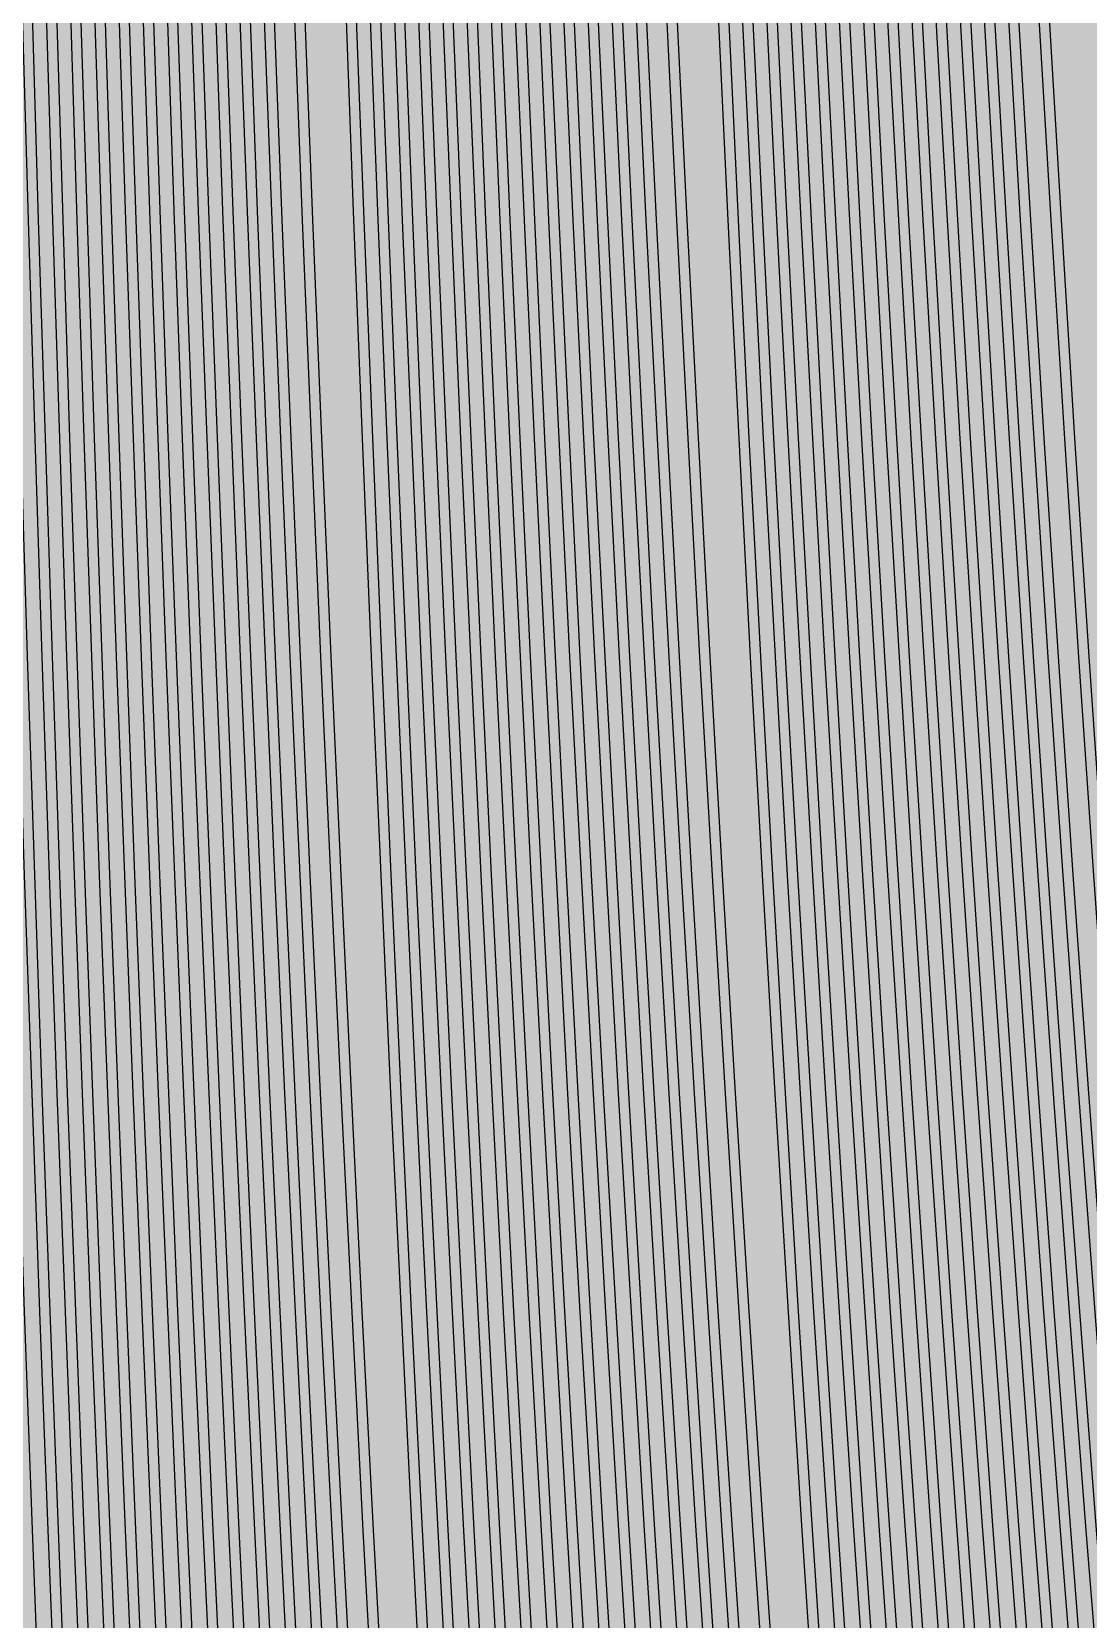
# Model space of a CAD drawing. Header units: metres. Extents: x -7231 to 10969, y -37556 to 1873.
# Drawn here: x 1862.9 to 2076, y -1081.5 to -761.4 of the extents above; entities that cross this region are included whole.
import ezdxf

# ---------------------------------------------------------------- set-up
doc = ezdxf.new("R2010")
doc.units = ezdxf.units.M
doc.layers.add('Metal1', color=4, linetype='CONTINUOUS')
doc.layers.add('Polyimide', color=7, linetype='CONTINUOUS')

msp = doc.modelspace()

# ---------------------------------------------------------------- hatches: boundary and pattern name
at = {"layer": 'Polyimide'}
msp.add_hatch(color=7, dxfattribs=at).paths.add_polyline_path([(4065.69, -468), (4066.67, -501.99), (4068.51, -535.99), (4071.41, -569.99), (4075.54, -603.99), (4081.04, -637.99), (4088.01, -671.99), (4096.52, -705.98), (4106.62, -739.98), (4118.33, -773.98), (4131.63, -807.98), (4146.49, -841.98), (4162.87, -875.98), (4180.68, -909.97), (4199.83, -943.97), (4220.22, -977.97), (4241.73, -1011.97), (4264.21, -1045.97), (4287.52, -1079.96), (4311.51, -1113.96), (4336.01, -1147.96), (4360.86, -1181.96), (4385.88, -1215.96), (4410.89, -1249.96), (4435.74, -1283.95), (4460.24, -1317.95), (4484.23, -1351.95), (4507.54, -1385.95), (4530.02, -1419.95), (4551.53, -1453.94), (4571.92, -1487.94), (4591.07, -1521.94), (4608.88, -1555.94), (4625.26, -1589.94), (4640.12, -1623.94), (4653.42, -1657.93), (4665.13, -1691.93), (4675.23, -1725.93), (4683.74, -1759.93), (4690.71, -1793.93), (4696.21, -1827.93), (4700.34, -1861.92), (4703.24, -1895.92), (4705.08, -1929.92), (4706.06, -1963.92), (4706.44, -1997.92), (4706.5, -2031.91), (4706.5, -4793.02), (4709.95, -4838.39), (4720.22, -4882.71), (4737.08, -4924.98), (4760.13, -4964.2), (4788.85, -4999.49), (4822.58, -5030.03), (4860.53, -5055.12), (4901.85, -5074.18), (4901.85, -5074.18), (4970.68, -5105.23), (5034.7, -5145.26), (5092.76, -5193.54), (5143.8, -5249.19), (5186.89, -5311.2), (5221.24, -5378.44), (5246.23, -5449.69), (5261.41, -5523.66), (5266.5, -5599), (5261.41, -5674.34), (5246.23, -5748.31), (5221.24, -5819.56), (5186.89, -5886.8), (5143.8, -5948.81), (5092.76, -6004.46), (5034.7, -6052.74), (4970.68, -6092.77), (4901.85, -6123.82), (4860.53, -6142.88), (4822.58, -6167.97), (4788.85, -6198.51), (4760.13, -6233.8), (4737.08, -6273.02), (4720.22, -6315.29), (4709.95, -6359.61), (4706.5, -6404.98), (4706.5, -9221.52), (4709.95, -9266.88), (4720.22, -9311.21), (4737.08, -9353.47), (4760.13, -9392.7), (4788.85, -9427.98), (4822.58, -9458.52), (4860.53, -9483.61), (4901.85, -9502.67), (4970.68, -9533.72), (5034.7, -9573.75), (5092.76, -9622.03), (5143.8, -9677.68), (5186.89, -9739.69), (5221.24, -9806.94), (5246.23, -9878.19), (5261.41, -9952.16), (5266.5, -10027.49), (5261.41, -10102.83), (5246.23, -10176.8), (5221.24, -10248.05), (5186.89, -10315.3), (5143.8, -10377.31), (5092.76, -10432.96), (5034.7, -10481.24), (4970.68, -10521.27), (4901.85, -10552.32), (4860.53, -10571.38), (4822.58, -10596.46), (4788.85, -10627), (4760.13, -10662.29), (4737.08, -10701.52), (4720.22, -10743.78), (4709.95, -10788.1), (4706.5, -10833.47), (4706.5, -13650.01), (4709.95, -13695.38), (4720.22, -13739.7), (4737.08, -13781.96), (4760.13, -13821.19), (4788.85, -13856.48), (4822.58, -13887.02), (4860.53, -13912.11), (4901.85, -13931.17), (4970.68, -13962.22), (5034.7, -14002.25), (5092.76, -14050.53), (5143.8, -14106.18), (5186.89, -14168.19), (5221.24, -14235.43), (5246.23, -14306.68), (5261.41, -14380.65), (5266.5, -14455.99), (5261.41, -14531.33), (5246.23, -14605.29), (5221.24, -14676.55), (5186.89, -14743.79), (5143.8, -14805.8), (5092.76, -14861.45), (5034.7, -14909.73), (4970.68, -14949.76), (4901.85, -14980.81), (4860.53, -14999.87), (4822.58, -15024.96), (4788.85, -15055.5), (4760.13, -15090.79), (4737.08, -15130.01), (4720.22, -15172.27), (4709.95, -15216.6), (4706.5, -15261.97), (4706.5, -15455.99), (4720.95, -15750.04), (4764.14, -16041.26), (4835.68, -16326.84), (4934.86, -16604.04), (5060.74, -16870.18), (5212.09, -17122.7), (5387.47, -17359.17), (5585.18, -17577.31), (5803.32, -17775.02), (6039.79, -17950.4), (6292.31, -18101.75), (6558.45, -18227.63), (6835.65, -18326.81), (7121.23, -18398.34), (7412.45, -18441.54), (7706.5, -18455.99), (9969.01, -18455.99), (10047.42, -18459.84), (10125.08, -18471.36), (10201.23, -18490.44), (10275.15, -18516.89), (10346.12, -18550.45), (10413.46, -18590.81), (10476.52, -18637.58), (10534.69, -18690.3), (10587.41, -18748.47), (10634.18, -18811.53), (10674.54, -18878.87), (10708.11, -18949.84), (10734.56, -19023.76), (10753.63, -19099.92), (10765.15, -19177.58), (10769.01, -19255.99), (10769.01, -20895.8), (10730.24, -20951.41), (10694.6, -21009.08), (10662.21, -21068.63), (10633.17, -21129.89), (10607.55, -21192.66), (10585.45, -21256.74), (10566.93, -21321.96), (10552.05, -21388.09), (10540.84, -21454.95), (10533.35, -21522.33), (10529.6, -21590.02), (10529.6, -21657.81), (10533.35, -21725.5), (10540.84, -21792.87), (10552.05, -21859.73), (10566.93, -21925.87), (10585.45, -21991.08), (10607.55, -22055.17), (10633.17, -22117.94), (10662.21, -22179.19), (10694.6, -22238.74), (10730.24, -22296.41), (10769.01, -22352.03), (10769.01, -32454.24), (10728.74, -32510.49), (10691.72, -32568.92), (10658.05, -32629.35), (10627.85, -32691.58), (10601.2, -32755.42), (10578.21, -32820.67), (10558.93, -32887.1), (10543.44, -32954.52), (10531.77, -33022.71), (10523.97, -33091.44), (10520.07, -33160.51), (10520.07, -33229.69), (10523.97, -33298.75), (10531.77, -33367.49), (10543.44, -33435.67), (10558.93, -33503.09), (10578.21, -33569.53), (10601.2, -33634.77), (10627.85, -33698.61), (10658.05, -33760.85), (10691.72, -33821.28), (10728.74, -33879.71), (10769.01, -33935.96), (10769.01, -36556), (10765.15, -36634.41), (10753.63, -36712.07), (10734.56, -36788.23), (10708.11, -36862.15), (10674.54, -36933.12), (10634.18, -37000.46), (10587.41, -37063.51), (10534.69, -37121.69), (10476.52, -37174.41), (10413.46, -37221.18), (10346.12, -37261.54), (10275.15, -37295.1), (10201.23, -37321.55), (10125.08, -37340.63), (10047.42, -37352.15), (9969.01, -37356), (-6231.01, -37356), (-6309.42, -37352.15), (-6387.08, -37340.63), (-6463.23, -37321.55), (-6537.15, -37295.1), (-6608.12, -37261.54), (-6675.46, -37221.18), (-6738.52, -37174.41), (-6796.69, -37121.69), (-6849.41, -37063.51), (-6896.18, -37000.46), (-6936.54, -36933.12), (-6970.11, -36862.15), (-6996.56, -36788.23), (-7015.63, -36712.07), (-7027.15, -36634.41), (-7031.01, -36556), (-7031.01, -33936), (-6990.74, -33879.75), (-6953.7, -33821.31), (-6920.03, -33760.88), (-6889.82, -33698.64), (-6863.18, -33634.8), (-6840.18, -33569.55), (-6820.9, -33503.11), (-6805.4, -33435.69), (-6793.74, -33367.49), (-6785.94, -33298.75), (-6782.03, -33229.68), (-6782.03, -33160.5), (-6785.94, -33091.43), (-6793.74, -33022.69), (-6805.4, -32954.5), (-6820.9, -32887.07), (-6840.18, -32820.63), (-6863.18, -32755.39), (-6889.82, -32691.54), (-6920.03, -32629.3), (-6953.7, -32568.87), (-6990.74, -32510.43), (-7031.01, -32454.18), (-7031.01, -22364.83), (-6990.74, -22308.58), (-6953.7, -22250.14), (-6920.03, -22189.71), (-6889.82, -22127.47), (-6863.18, -22063.62), (-6840.18, -21998.38), (-6820.9, -21931.94), (-6805.4, -21864.51), (-6793.74, -21796.32), (-6785.94, -21727.58), (-6782.03, -21658.51), (-6782.03, -21589.33), (-6785.94, -21520.26), (-6793.74, -21451.52), (-6805.4, -21383.32), (-6820.9, -21315.9), (-6840.18, -21249.46), (-6863.18, -21184.21), (-6889.82, -21120.37), (-6920.03, -21058.13), (-6953.7, -20997.7), (-6990.74, -20939.26), (-7031.01, -20883.01), (-7031.01, -19255.99), (-7027.15, -19177.58), (-7015.63, -19099.92), (-6996.56, -19023.76), (-6970.11, -18949.84), (-6936.54, -18878.87), (-6896.18, -18811.53), (-6849.41, -18748.47), (-6796.69, -18690.3), (-6738.52, -18637.58), (-6675.46, -18590.81), (-6608.12, -18550.45), (-6537.15, -18516.89), (-6463.23, -18490.44), (-6387.08, -18471.36), (-6309.42, -18459.84), (-6231.01, -18455.99), (-3968.5, -18455.99), (-3674.45, -18441.54), (-3383.23, -18398.34), (-3097.65, -18326.81), (-2820.45, -18227.63), (-2554.31, -18101.75), (-2301.79, -17950.4), (-2065.32, -17775.02), (-1847.18, -17577.31), (-1649.47, -17359.17), (-1474.09, -17122.7), (-1322.74, -16870.18), (-1196.86, -16604.04), (-1097.68, -16326.84), (-1026.14, -16041.26), (-982.95, -15750.04), (-968.5, -15455.99), (-968.5, -15261.97), (-971.95, -15216.6), (-982.22, -15172.27), (-999.08, -15130.01), (-1022.13, -15090.79), (-1050.85, -15055.5), (-1084.58, -15024.96), (-1122.53, -14999.87), (-1163.85, -14980.81), (-1232.68, -14949.76), (-1296.7, -14909.73), (-1354.76, -14861.45), (-1405.8, -14805.8), (-1448.89, -14743.79), (-1483.24, -14676.55), (-1508.23, -14605.29), (-1523.41, -14531.33), (-1528.5, -14455.99), (-1523.41, -14380.65), (-1508.23, -14306.68), (-1483.24, -14235.43), (-1448.89, -14168.19), (-1405.8, -14106.18), (-1354.76, -14050.53), (-1296.7, -14002.25), (-1232.68, -13962.22), (-1163.85, -13931.17), (-1122.53, -13912.11), (-1084.58, -13887.02), (-1050.85, -13856.48), (-1022.13, -13821.19), (-999.08, -13781.96), (-982.22, -13739.7), (-971.95, -13695.38), (-968.5, -13650.01), (-968.5, -12309.64), (-971.95, -12264.27), (-982.22, -12219.94), (-999.08, -12177.68), (-1022.13, -12138.46), (-1050.85, -12103.17), (-1084.58, -12072.63), (-1122.53, -12047.54), (-1163.85, -12028.48), (-1232.68, -11997.43), (-1296.7, -11957.4), (-1354.76, -11909.12), (-1405.8, -11853.47), (-1448.89, -11791.46), (-1483.24, -11724.22), (-1508.23, -11652.96), (-1523.41, -11579), (-1528.5, -11503.66), (-1523.41, -11428.32), (-1508.23, -11354.35), (-1483.24, -11283.1), (-1448.89, -11215.86), (-1405.8, -11153.85), (-1354.76, -11098.2), (-1296.7, -11049.92), (-1232.68, -11009.89), (-1163.85, -10978.84), (-1122.53, -10959.78), (-1084.58, -10934.69), (-1050.85, -10904.15), (-1022.13, -10868.86), (-999.08, -10829.63), (-982.22, -10787.37), (-971.95, -10743.05), (-968.5, -10697.68), (-968.5, -9357.31), (-971.95, -9311.94), (-982.22, -9267.62), (-999.08, -9225.35), (-1022.13, -9186.13), (-1050.85, -9150.84), (-1084.58, -9120.3), (-1122.53, -9095.21), (-1163.85, -9076.15), (-1163.85, -9076.15), (-1232.68, -9045.1), (-1296.7, -9005.07), (-1354.76, -8956.79), (-1405.8, -8901.14), (-1448.89, -8839.13), (-1483.24, -8771.89), (-1508.23, -8700.64), (-1523.41, -8626.67), (-1528.5, -8551.33), (-1523.41, -8475.99), (-1508.23, -8402.02), (-1483.24, -8330.77), (-1448.89, -8263.53), (-1405.8, -8201.52), (-1354.76, -8145.87), (-1296.7, -8097.59), (-1232.68, -8057.56), (-1163.85, -8026.51), (-1163.85, -8026.51), (-1122.53, -8007.45), (-1084.58, -7982.36), (-1050.85, -7951.82), (-1022.13, -7916.53), (-999.08, -7877.31), (-982.22, -7835.04), (-971.95, -7790.72), (-968.5, -7745.35), (-968.5, -6404.98), (-971.95, -6359.61), (-982.22, -6315.29), (-999.08, -6273.02), (-1022.13, -6233.8), (-1050.85, -6198.51), (-1084.58, -6167.97), (-1122.53, -6142.88), (-1163.85, -6123.82), (-1163.85, -6123.82), (-1232.68, -6092.77), (-1296.7, -6052.74), (-1354.76, -6004.46), (-1405.8, -5948.81), (-1448.89, -5886.8), (-1483.24, -5819.56), (-1508.23, -5748.31), (-1523.41, -5674.34), (-1528.5, -5599), (-1523.41, -5523.66), (-1508.23, -5449.69), (-1483.24, -5378.44), (-1448.89, -5311.2), (-1405.8, -5249.19), (-1354.76, -5193.54), (-1296.7, -5145.26), (-1232.68, -5105.23), (-1163.85, -5074.18), (-1163.85, -5074.18), (-1122.53, -5055.12), (-1084.58, -5030.03), (-1050.85, -4999.49), (-1022.13, -4964.2), (-999.08, -4924.98), (-982.22, -4882.71), (-971.95, -4838.39), (-968.5, -4793.02), (-968.5, -2031.91), (-968.44, -1997.92), (-968.06, -1963.92), (-967.05, -1929.92), (-965.18, -1895.92), (-962.22, -1861.92), (-958.01, -1827.93), (-952.41, -1793.93), (-945.31, -1759.93), (-936.64, -1725.93), (-926.35, -1691.93), (-914.43, -1657.93), (-900.88, -1623.94), (-885.74, -1589.94), (-869.05, -1555.94), (-850.91, -1521.94), (-831.4, -1487.94), (-810.63, -1453.94), (-788.72, -1419.95), (-765.82, -1385.95), (-742.07, -1351.95), (-717.63, -1317.95), (-692.67, -1283.95), (-667.36, -1249.96), (-641.88, -1215.96), (-616.39, -1181.96), (-591.08, -1147.96), (-566.12, -1113.96), (-541.68, -1079.96), (-517.93, -1045.97), (-495.03, -1011.97), (-473.12, -977.97), (-452.35, -943.97), (-432.84, -909.97), (-414.7, -875.98), (-398.01, -841.98), (-382.87, -807.98), (-369.32, -773.98), (-357.4, -739.98), (-347.11, -705.98), (-338.44, -671.99), (-331.34, -637.99), (-325.74, -603.99), (-321.53, -569.99), (-318.57, -535.99), (-316.7, -501.99), (-315.69, -468), (-315.31, -434), (-315.25, -400), (-315.25, 401), (-315.25, 451), (-315.25, 1644), (-270.25, 1644), (-270.03, 1637.13), (-269.35, 1630.29), (-268.23, 1623.52), (-266.67, 1616.82), (-264.68, 1610.25), (-262.26, 1603.82), (-259.42, 1597.56), (-256.18, 1591.5), (-252.55, 1585.67), (-248.55, 1580.08), (-244.19, 1574.77), (-239.5, 1569.75), (-234.48, 1565.06), (-229.17, 1560.7), (-223.58, 1556.7), (-217.75, 1553.07), (-211.69, 1549.83), (-205.43, 1546.99), (-199, 1544.57), (-192.43, 1542.58), (-185.73, 1541.02), (-178.96, 1539.9), (-172.12, 1539.22), (-165.25, 1539), (-158.38, 1539.22), (-151.54, 1539.9), (-144.77, 1541.02), (-138.07, 1542.58), (-131.5, 1544.57), (-125.07, 1546.99), (-118.81, 1549.83), (-112.75, 1553.07), (-106.92, 1556.7), (-101.33, 1560.7), (-96.02, 1565.06), (-91, 1569.75), (-86.31, 1574.77), (-81.95, 1580.08), (-77.95, 1585.67), (-74.32, 1591.5), (-71.08, 1597.56), (-68.24, 1603.82), (-65.82, 1610.25), (-63.83, 1616.82), (-62.27, 1623.52), (-61.15, 1630.29), (-60.47, 1637.13), (-60.25, 1644), (1853, 1644), (1853, 1573), (3815.25, 1573), (3815.46, 1579.54), (3816.11, 1586.05), (3817.17, 1592.51), (3818.66, 1598.88), (3820.56, 1605.14), (3822.86, 1611.27), (3825.56, 1617.23), (3828.65, 1623), (3832.1, 1628.56), (3835.91, 1633.88), (3840.07, 1638.93), (3844.54, 1643.71), (3849.32, 1648.18), (3854.37, 1652.34), (3859.69, 1656.15), (3865.25, 1659.6), (3871.02, 1662.69), (3876.98, 1665.39), (3883.11, 1667.69), (3889.37, 1669.59), (3895.74, 1671.08), (3902.2, 1672.14), (3908.71, 1672.79), (3915.25, 1673), (3921.79, 1672.79), (3928.3, 1672.14), (3934.76, 1671.08), (3941.13, 1669.59), (3947.39, 1667.69), (3953.52, 1665.39), (3959.48, 1662.69), (3965.25, 1659.6), (3970.81, 1656.15), (3976.13, 1652.34), (3981.18, 1648.18), (3985.96, 1643.71), (3990.43, 1638.93), (3994.59, 1633.88), (3998.4, 1628.56), (4001.85, 1623), (4004.94, 1617.23), (4007.64, 1611.27), (4009.94, 1605.14), (4011.84, 1598.88), (4013.33, 1592.51), (4014.39, 1586.05), (4015.04, 1579.54), (4015.25, 1573), (4065.25, 1573), (4065.25, 451), (4065.25, 401), (4065.25, -400), (4065.31, -434), (4065.69, -468)])

# ---------------------------------------------------------------- linework, layer by layer
at = {"layer": 'Metal1'}
for points in [[(2052.02, -755.31), (2054.51, -799.32), (2057.14, -843.34), (2059.91, -887.35), (2062.82, -931.37), (2065.87, -975.39), (2069.06, -1019.4), (2072.39, -1063.42), (2075.86, -1107.43), (2079.48, -1151.45), (2083.25, -1195.47), (2087.17, -1239.48), (2091.23, -1283.5), (2095.45, -1327.51), (2099.83, -1371.53), (2104.36, -1415.54)], [(2056.89, -755.31), (2059.43, -799.32), (2062.1, -843.34), (2064.92, -887.35), (2067.87, -931.37), (2070.97, -975.39), (2074.21, -1019.4), (2077.6, -1063.42), (2081.13, -1107.43), (2084.81, -1151.45), (2088.64, -1195.46), (2092.62, -1239.48), (2096.75, -1283.5), (2101.04, -1327.51), (2105.49, -1371.53), (2110.09, -1415.54)], [(2061.76, -755.31), (2064.34, -799.32), (2067.06, -843.34), (2069.92, -887.35), (2072.92, -931.37), (2076.07, -975.38), (2079.36, -1019.4), (2082.8, -1063.42), (2086.39, -1107.43), (2090.13, -1151.45), (2094.02, -1195.46), (2098.07, -1239.48), (2102.27, -1283.49), (2106.63, -1327.51), (2111.14, -1371.52), (2115.82, -1415.54)], [(2067.91, -755.3), (2070.51, -799.32), (2073.24, -843.34), (2076.12, -887.35), (2079.14, -931.37), (2082.31, -975.38), (2085.63, -1019.4), (2089.09, -1063.42), (2092.7, -1107.43), (2096.46, -1151.45), (2100.38, -1195.46), (2104.45, -1239.48), (2108.68, -1283.49), (2113.06, -1327.51), (2117.61, -1371.52), (2122.32, -1415.54)], [(1853.2, -755.34), (1854.4, -799.35), (1855.67, -843.37), (1857, -887.39), (1858.4, -931.41), (1859.87, -975.42), (1861.4, -1019.44), (1863, -1063.46), (1864.68, -1107.48), (1866.42, -1151.49), (1868.23, -1195.51), (1870.12, -1239.53), (1872.07, -1283.55), (1874.1, -1327.56), (1876.21, -1371.58), (1878.39, -1415.6)], [(1882.12, -1415.7), (1879.87, -1371.68), (1877.69, -1327.66), (1875.59, -1283.64), (1873.57, -1239.62), (1871.62, -1195.6), (1869.75, -1151.58), (1867.94, -1107.55), (1866.21, -1063.53), (1864.56, -1019.51), (1862.97, -975.49), (1861.45, -931.47), (1860.01, -887.45), (1858.63, -843.43), (1857.32, -799.41), (1856.08, -755.39)], [(1858.08, -755.33), (1859.32, -799.35), (1860.63, -843.37), (1862.01, -887.39), (1863.45, -931.4), (1864.97, -975.42), (1866.56, -1019.44), (1868.21, -1063.46), (1869.94, -1107.47), (1871.74, -1151.49), (1873.62, -1195.51), (1875.57, -1239.53), (1877.59, -1283.54), (1879.69, -1327.56), (1881.87, -1371.58), (1884.12, -1415.6)], [(1887.86, -1415.7), (1885.53, -1371.68), (1883.28, -1327.66), (1881.11, -1283.64), (1879.02, -1239.62), (1877.01, -1195.6), (1875.07, -1151.58), (1873.21, -1107.56), (1871.42, -1063.54), (1869.71, -1019.51), (1868.07, -975.49), (1866.51, -931.47), (1865.01, -887.45), (1863.59, -843.43), (1862.24, -799.41), (1860.95, -755.39)], [(1862.95, -755.33), (1864.23, -799.35), (1865.59, -843.37), (1867.01, -887.39), (1868.5, -931.4), (1870.07, -975.42), (1871.71, -1019.44), (1873.42, -1063.46), (1875.21, -1107.47), (1877.07, -1151.49), (1879, -1195.51), (1881.02, -1239.53), (1883.11, -1283.54), (1885.28, -1327.56), (1887.52, -1371.58), (1889.85, -1415.59)], [(1893.59, -1415.7), (1891.19, -1371.68), (1888.87, -1327.66), (1886.63, -1283.64), (1884.47, -1239.62), (1882.39, -1195.6), (1880.39, -1151.58), (1878.47, -1107.56), (1876.63, -1063.54), (1874.86, -1019.52), (1873.17, -975.49), (1871.56, -931.47), (1870.02, -887.45), (1868.55, -843.43), (1867.15, -799.41), (1865.83, -755.39)], [(1867.82, -755.33), (1869.15, -799.35), (1870.55, -843.37), (1872.01, -887.39), (1873.56, -931.4), (1875.17, -975.42), (1876.86, -1019.44), (1878.63, -1063.45), (1880.47, -1107.47), (1882.39, -1151.49), (1884.39, -1195.51), (1886.47, -1239.52), (1888.63, -1283.54), (1890.86, -1327.56), (1893.18, -1371.58), (1895.59, -1415.59)], [(1899.32, -1415.71), (1896.85, -1371.68), (1894.45, -1327.66), (1892.15, -1283.64), (1889.92, -1239.62), (1887.78, -1195.6), (1885.72, -1151.58), (1883.74, -1107.56), (1881.84, -1063.54), (1880.02, -1019.52), (1878.28, -975.5), (1876.61, -931.48), (1875.02, -887.45), (1873.5, -843.43), (1872.06, -799.41), (1870.7, -755.39)], [(1872.7, -755.33), (1874.06, -799.35), (1875.5, -843.37), (1877.02, -887.38), (1878.61, -931.4), (1880.27, -975.42), (1882.02, -1019.44), (1883.84, -1063.45), (1885.74, -1107.47), (1887.72, -1151.49), (1889.78, -1195.5), (1891.92, -1239.52), (1894.14, -1283.54), (1896.45, -1327.56), (1898.84, -1371.57), (1901.32, -1415.59)], [(1905.06, -1415.71), (1902.5, -1371.69), (1900.04, -1327.66), (1897.66, -1283.64), (1895.37, -1239.62), (1893.17, -1195.6), (1891.04, -1151.58), (1889.01, -1107.56), (1887.05, -1063.54), (1885.17, -1019.52), (1883.38, -975.5), (1881.66, -931.48), (1880.02, -887.46), (1878.46, -843.43), (1876.98, -799.41), (1875.57, -755.39)], [(1877.57, -755.33), (1878.98, -799.35), (1880.46, -843.37), (1882.02, -887.38), (1883.66, -931.4), (1885.37, -975.42), (1887.17, -1019.43), (1889.05, -1063.45), (1891, -1107.47), (1893.04, -1151.49), (1895.16, -1195.5), (1897.37, -1239.52), (1899.66, -1283.54), (1902.04, -1327.55), (1904.5, -1371.57), (1907.05, -1415.59)], [(1910.79, -1415.71), (1908.16, -1371.69), (1905.63, -1327.67), (1903.18, -1283.65), (1900.82, -1239.62), (1898.55, -1195.6), (1896.37, -1151.58), (1894.27, -1107.56), (1892.26, -1063.54), (1890.33, -1019.52), (1888.48, -975.5), (1886.71, -931.48), (1885.03, -887.46), (1883.42, -843.44), (1881.89, -799.41), (1880.45, -755.39)], [(1882.45, -755.33), (1883.89, -799.35), (1885.42, -843.36), (1887.02, -887.38), (1888.71, -931.4), (1890.48, -975.42), (1892.32, -1019.43), (1894.25, -1063.45), (1896.27, -1107.47), (1898.37, -1151.48), (1900.55, -1195.5), (1902.82, -1239.52), (1905.18, -1283.54), (1907.62, -1327.55), (1910.16, -1371.57), (1912.79, -1415.59)], [(1916.52, -1415.71), (1913.82, -1371.69), (1911.22, -1327.67), (1908.7, -1283.65), (1906.28, -1239.63), (1903.94, -1195.6), (1901.69, -1151.58), (1899.54, -1107.56), (1897.47, -1063.54), (1895.48, -1019.52), (1893.58, -975.5), (1891.76, -931.48), (1890.03, -887.46), (1888.38, -843.44), (1886.81, -799.42), (1885.32, -755.39)], [(1887.32, -755.33), (1888.81, -799.35), (1890.38, -843.36), (1892.03, -887.38), (1893.76, -931.4), (1895.58, -975.42), (1897.48, -1019.43), (1899.46, -1063.45), (1901.53, -1107.47), (1903.69, -1151.48), (1905.94, -1195.5), (1908.27, -1239.52), (1910.7, -1283.53), (1913.21, -1327.55), (1915.82, -1371.57), (1918.52, -1415.59)], [(1922.26, -1415.71), (1919.48, -1371.69), (1916.8, -1327.67), (1914.22, -1283.65), (1911.73, -1239.63), (1909.33, -1195.61), (1907.02, -1151.58), (1904.8, -1107.56), (1902.67, -1063.54), (1900.63, -1019.52), (1898.68, -975.5), (1896.81, -931.48), (1895.03, -887.46), (1893.34, -843.44), (1891.72, -799.42), (1890.2, -755.4)], [(1892.19, -755.33), (1893.72, -799.35), (1895.34, -843.36), (1897.03, -887.38), (1898.81, -931.4), (1900.68, -975.41), (1902.63, -1019.43), (1904.67, -1063.45), (1906.8, -1107.47), (1909.02, -1151.48), (1911.32, -1195.5), (1913.72, -1239.52), (1916.21, -1283.53), (1918.8, -1327.55), (1921.48, -1371.57), (1924.25, -1415.58)], [(1927.99, -1415.71), (1925.14, -1371.69), (1922.39, -1327.67), (1919.74, -1283.65), (1917.18, -1239.63), (1914.71, -1195.61), (1912.34, -1151.59), (1910.07, -1107.57), (1907.88, -1063.54), (1905.79, -1019.52), (1903.78, -975.5), (1901.87, -931.48), (1900.04, -887.46), (1898.29, -843.44), (1896.64, -799.42), (1895.07, -755.4)], [(1897.07, -755.33), (1898.64, -799.34), (1900.29, -843.36), (1902.03, -887.38), (1903.86, -931.4), (1905.78, -975.41), (1907.79, -1019.43), (1909.88, -1063.45), (1912.07, -1107.46), (1914.34, -1151.48), (1916.71, -1195.5), (1919.17, -1239.51), (1921.73, -1283.53), (1924.39, -1327.55), (1927.14, -1371.57), (1929.99, -1415.58)], [(1933.72, -1415.72), (1930.8, -1371.69), (1927.98, -1327.67), (1925.25, -1283.65), (1922.63, -1239.63), (1920.1, -1195.61), (1917.67, -1151.59), (1915.33, -1107.57), (1913.09, -1063.55), (1910.94, -1019.52), (1908.88, -975.5), (1906.92, -931.48), (1905.04, -887.46), (1903.25, -843.44), (1901.55, -799.42), (1899.94, -755.4)], [(1901.94, -755.33), (1903.55, -799.34), (1905.25, -843.36), (1907.04, -887.38), (1908.91, -931.39), (1910.88, -975.41), (1912.94, -1019.43), (1915.09, -1063.45), (1917.33, -1107.46), (1919.67, -1151.48), (1922.1, -1195.5), (1924.63, -1239.51), (1927.25, -1283.53), (1929.97, -1327.55), (1932.8, -1371.56), (1935.72, -1415.58)], [(1939.46, -1415.72), (1936.46, -1371.7), (1933.56, -1327.67), (1930.77, -1283.65), (1928.08, -1239.63), (1925.49, -1195.61), (1922.99, -1151.59), (1920.6, -1107.57), (1918.3, -1063.55), (1916.09, -1019.53), (1913.98, -975.5), (1911.97, -931.48), (1910.04, -887.46), (1908.21, -843.44), (1906.47, -799.42), (1904.82, -755.4)], [(1906.82, -755.33), (1908.47, -799.34), (1910.21, -843.36), (1912.04, -887.38), (1913.97, -931.39), (1915.98, -975.41), (1918.09, -1019.43), (1920.3, -1063.44), (1922.6, -1107.46), (1924.99, -1151.48), (1927.48, -1195.49), (1930.08, -1239.51), (1932.77, -1283.53), (1935.56, -1327.55), (1938.45, -1371.56), (1941.45, -1415.58)], [(1945.19, -1415.72), (1942.12, -1371.7), (1939.15, -1327.68), (1936.29, -1283.65), (1933.53, -1239.63), (1930.87, -1195.61), (1928.32, -1151.59), (1925.86, -1107.57), (1923.51, -1063.55), (1921.25, -1019.53), (1919.09, -975.51), (1917.02, -931.48), (1915.05, -887.46), (1913.17, -843.44), (1911.38, -799.42), (1909.69, -755.4)], [(1911.69, -755.32), (1913.38, -799.34), (1915.17, -843.36), (1917.05, -887.38), (1919.02, -931.39), (1921.08, -975.41), (1923.25, -1019.43), (1925.5, -1063.44), (1927.86, -1107.46), (1930.32, -1151.48), (1932.87, -1195.49), (1935.53, -1239.51), (1938.29, -1283.53), (1941.15, -1327.54), (1944.11, -1371.56), (1947.19, -1415.58)], [(1951.68, -1415.72), (1948.58, -1371.7), (1945.59, -1327.68), (1942.7, -1283.66), (1939.91, -1239.63), (1937.23, -1195.61), (1934.65, -1151.59), (1932.17, -1107.57), (1929.79, -1063.55), (1927.51, -1019.53), (1925.33, -975.51), (1923.24, -931.48), (1921.25, -887.46), (1919.35, -843.44), (1917.55, -799.42), (1915.84, -755.4)], [(1917.84, -755.32), (1919.55, -799.34), (1921.35, -843.36), (1923.25, -887.38), (1925.24, -931.39), (1927.32, -975.41), (1929.51, -1019.43), (1931.79, -1063.44), (1934.17, -1107.46), (1936.65, -1151.48), (1939.23, -1195.49), (1941.91, -1239.51), (1944.69, -1283.53), (1947.58, -1327.54), (1950.58, -1371.56), (1953.68, -1415.58)], [(1960.71, -1415.72), (1957.73, -1371.7), (1954.85, -1327.67), (1952.07, -1283.65), (1949.39, -1239.63), (1946.81, -1195.61), (1944.33, -1151.59), (1941.95, -1107.57), (1939.66, -1063.55), (1937.46, -1019.53), (1935.36, -975.5), (1933.36, -931.48), (1931.44, -887.46), (1929.62, -843.44), (1927.89, -799.42), (1926.24, -755.4)], [(1928.24, -755.33), (1929.88, -799.34), (1931.62, -843.36), (1933.44, -887.38), (1935.36, -931.39), (1937.36, -975.41), (1939.46, -1019.43), (1941.65, -1063.44), (1943.94, -1107.46), (1946.33, -1151.48), (1948.81, -1195.5), (1951.39, -1239.51), (1954.06, -1283.53), (1956.84, -1327.55), (1959.72, -1371.56), (1962.71, -1415.58)], [(1966.44, -1415.72), (1963.39, -1371.7), (1960.43, -1327.68), (1957.59, -1283.65), (1954.84, -1239.63), (1952.2, -1195.61), (1949.65, -1151.59), (1947.21, -1107.57), (1944.87, -1063.55), (1942.62, -1019.53), (1940.47, -975.51), (1938.41, -931.48), (1936.45, -887.46), (1934.58, -843.44), (1932.8, -799.42), (1931.12, -755.4)], [(1933.11, -755.32), (1934.8, -799.34), (1936.58, -843.36), (1938.44, -887.38), (1940.41, -931.39), (1942.46, -975.41), (1944.62, -1019.43), (1946.86, -1063.44), (1949.21, -1107.46), (1951.65, -1151.48), (1954.19, -1195.49), (1956.84, -1239.51), (1959.58, -1283.53), (1962.43, -1327.54), (1965.38, -1371.56), (1968.44, -1415.58)], [(1972.18, -1415.72), (1969.05, -1371.7), (1966.02, -1327.68), (1963.1, -1283.66), (1960.29, -1239.63), (1957.58, -1195.61), (1954.98, -1151.59), (1952.48, -1107.57), (1950.07, -1063.55), (1947.77, -1019.53), (1945.57, -975.51), (1943.46, -931.49), (1941.45, -887.46), (1939.54, -843.44), (1937.72, -799.42), (1935.99, -755.4)], [(1937.99, -755.32), (1939.71, -799.34), (1941.53, -843.36), (1943.45, -887.37), (1945.46, -931.39), (1947.56, -975.41), (1949.77, -1019.43), (1952.07, -1063.44), (1954.47, -1107.46), (1956.98, -1151.48), (1959.58, -1195.49), (1962.29, -1239.51), (1965.1, -1283.53), (1968.02, -1327.54), (1971.04, -1371.56), (1974.17, -1415.58)], [(1977.91, -1415.72), (1974.7, -1371.7), (1971.61, -1327.68), (1968.62, -1283.66), (1965.74, -1239.64), (1962.97, -1195.61), (1960.3, -1151.59), (1957.74, -1107.57), (1955.28, -1063.55), (1952.93, -1019.53), (1950.67, -975.51), (1948.51, -931.49), (1946.45, -887.46), (1944.49, -843.44), (1942.63, -799.42), (1940.86, -755.4)], [(1942.86, -755.32), (1944.63, -799.34), (1946.49, -843.36), (1948.45, -887.37), (1950.51, -931.39), (1952.67, -975.41), (1954.92, -1019.42), (1957.28, -1063.44), (1959.74, -1107.46), (1962.3, -1151.47), (1964.97, -1195.49), (1967.74, -1239.51), (1970.62, -1283.52), (1973.6, -1327.54), (1976.7, -1371.56), (1979.91, -1415.57)], [(1983.64, -1415.72), (1980.36, -1371.7), (1977.2, -1327.68), (1974.14, -1283.66), (1971.19, -1239.64), (1968.36, -1195.62), (1965.63, -1151.59), (1963.01, -1107.57), (1960.49, -1063.55), (1958.08, -1019.53), (1955.77, -975.51), (1953.56, -931.49), (1951.46, -887.47), (1949.45, -843.44), (1947.55, -799.42), (1945.74, -755.4)], [(1947.74, -755.32), (1949.54, -799.34), (1951.45, -843.36), (1953.46, -887.37), (1955.56, -931.39), (1957.77, -975.41), (1960.08, -1019.42), (1962.49, -1063.44), (1965, -1107.46), (1967.63, -1151.47), (1970.35, -1195.49), (1973.19, -1239.51), (1976.14, -1283.52), (1979.19, -1327.54), (1982.36, -1371.56), (1985.64, -1415.57)], [(1989.38, -1415.73), (1986.02, -1371.7), (1982.78, -1327.68), (1979.66, -1283.66), (1976.65, -1239.64), (1973.74, -1195.62), (1970.95, -1151.6), (1968.27, -1107.57), (1965.7, -1063.55), (1963.23, -1019.53), (1960.87, -975.51), (1958.61, -931.49), (1956.46, -887.47), (1954.41, -843.45), (1952.46, -799.42), (1950.61, -755.4)], [(1952.61, -755.32), (1954.46, -799.34), (1956.41, -843.35), (1958.46, -887.37), (1960.61, -931.39), (1962.87, -975.4), (1965.23, -1019.42), (1967.7, -1063.44), (1970.27, -1107.45), (1972.95, -1151.47), (1975.74, -1195.49), (1978.64, -1239.5), (1981.65, -1283.52), (1984.78, -1327.54), (1988.02, -1371.55), (1991.37, -1415.57)], [(1995.11, -1415.73), (1991.68, -1371.71), (1988.37, -1327.68), (1985.18, -1283.66), (1982.1, -1239.64), (1979.13, -1195.62), (1976.28, -1151.6), (1973.54, -1107.58), (1970.91, -1063.55), (1968.39, -1019.53), (1965.97, -975.51), (1963.67, -931.49), (1961.46, -887.47), (1959.37, -843.45), (1957.38, -799.43), (1955.49, -755.4)], [(1957.48, -755.32), (1959.37, -799.34), (1961.37, -843.35), (1963.46, -887.37), (1965.66, -931.39), (1967.97, -975.4), (1970.38, -1019.42), (1972.9, -1063.44), (1975.54, -1107.45), (1978.28, -1151.47), (1981.13, -1195.49), (1984.09, -1239.5), (1987.17, -1283.52), (1990.36, -1327.54), (1993.68, -1371.55), (1997.11, -1415.57)], [(2000.85, -1415.73), (1997.34, -1371.71), (1993.96, -1327.69), (1990.69, -1283.66), (1987.55, -1239.64), (1984.52, -1195.62), (1981.6, -1151.6), (1978.8, -1107.58), (1976.12, -1063.56), (1973.54, -1019.53), (1971.07, -975.51), (1968.72, -931.49), (1966.47, -887.47), (1964.33, -843.45), (1962.29, -799.43), (1960.36, -755.4)], [(1962.36, -755.32), (1964.29, -799.34), (1966.32, -843.35), (1968.47, -887.37), (1970.71, -931.39), (1973.07, -975.4), (1975.54, -1019.42), (1978.11, -1063.44), (1980.8, -1107.45), (1983.6, -1151.47), (1986.51, -1195.49), (1989.54, -1239.5), (1992.69, -1283.52), (1995.95, -1327.53), (1999.33, -1371.55), (2002.84, -1415.57)], [(2006.58, -1415.73), (2003, -1371.71), (1999.54, -1327.69), (1996.21, -1283.66), (1993, -1239.64), (1989.91, -1195.62), (1986.93, -1151.6), (1984.07, -1107.58), (1981.33, -1063.56), (1978.69, -1019.53), (1976.18, -975.51), (1973.77, -931.49), (1971.47, -887.47), (1969.28, -843.45), (1967.21, -799.43), (1965.23, -755.41)], [(1967.23, -755.32), (1969.2, -799.34), (1971.28, -843.35), (1973.47, -887.37), (1975.77, -931.38), (1978.17, -975.4), (1980.69, -1019.42), (1983.32, -1063.43), (1986.07, -1107.45), (1988.93, -1151.47), (1991.9, -1195.48), (1994.99, -1239.5), (1998.21, -1283.52), (2001.54, -1327.53), (2004.99, -1371.55), (2008.57, -1415.57)], [(2012.31, -1415.73), (2008.66, -1371.71), (2005.13, -1327.69), (2001.73, -1283.67), (1998.45, -1239.64), (1995.29, -1195.62), (1992.25, -1151.6), (1989.34, -1107.58), (1986.53, -1063.56), (1983.85, -1019.54), (1981.28, -975.51), (1978.82, -931.49), (1976.48, -887.47), (1974.24, -843.45), (1972.12, -799.43), (1970.11, -755.41)], [(1972.11, -755.32), (1974.12, -799.33), (1976.24, -843.35), (1978.47, -887.37), (1980.82, -931.38), (1983.27, -975.4), (1985.84, -1019.42), (1988.53, -1063.43), (1991.33, -1107.45), (1994.25, -1151.47), (1997.29, -1195.48), (2000.44, -1239.5), (2003.72, -1283.52), (2007.13, -1327.53), (2010.65, -1371.55), (2014.31, -1415.56)], [(2018.05, -1415.73), (2014.32, -1371.71), (2010.72, -1327.69), (2007.25, -1283.67), (2003.9, -1239.65), (2000.68, -1195.62), (1997.58, -1151.6), (1994.6, -1107.58), (1991.74, -1063.56), (1989, -1019.54), (1986.38, -975.52), (1983.87, -931.49), (1981.48, -887.47), (1979.2, -843.45), (1977.03, -799.43), (1974.98, -755.41)], [(1976.98, -755.32), (1979.03, -799.33), (1981.2, -843.35), (1983.48, -887.37), (1985.87, -931.38), (1988.38, -975.4), (1991, -1019.42), (1993.74, -1063.43), (1996.6, -1107.45), (1999.57, -1151.46), (2002.67, -1195.48), (2005.9, -1239.5), (2009.24, -1283.51), (2012.71, -1327.53), (2016.31, -1371.55), (2020.04, -1415.56)], [(2023.78, -1415.74), (2019.98, -1371.71), (2016.31, -1327.69), (2012.77, -1283.67), (2009.35, -1239.65), (2006.07, -1195.63), (2002.9, -1151.6), (1999.87, -1107.58), (1996.95, -1063.56), (1994.16, -1019.54), (1991.48, -975.52), (1988.92, -931.49), (1986.48, -887.47), (1984.16, -843.45), (1981.95, -799.43), (1979.85, -755.41)], [(1981.85, -755.32), (1983.95, -799.33), (1986.16, -843.35), (1988.48, -887.37), (1990.92, -931.38), (1993.48, -975.4), (1996.15, -1019.41), (1998.95, -1063.43), (2001.86, -1107.45), (2004.9, -1151.46), (2008.06, -1195.48), (2011.35, -1239.5), (2014.76, -1283.51), (2018.3, -1327.53), (2021.97, -1371.54), (2025.77, -1415.56)], [(2029.51, -1415.74), (2025.64, -1371.72), (2021.89, -1327.69), (2018.28, -1283.67), (2014.8, -1239.65), (2011.45, -1195.63), (2008.23, -1151.61), (2005.13, -1107.58), (2002.16, -1063.56), (1999.31, -1019.54), (1996.58, -975.52), (1993.97, -931.5), (1991.49, -887.47), (1989.12, -843.45), (1986.86, -799.43), (1984.73, -755.41)], [(1986.73, -755.31), (1988.86, -799.33), (1991.11, -843.35), (1993.48, -887.36), (1995.97, -931.38), (1998.58, -975.4), (2001.31, -1019.41), (2004.15, -1063.43), (2007.13, -1107.45), (2010.22, -1151.46), (2013.45, -1195.48), (2016.8, -1239.49), (2020.28, -1283.51), (2023.89, -1327.53), (2027.63, -1371.54), (2031.5, -1415.56)], [(2036.01, -1415.74), (2032.1, -1371.72), (2028.33, -1327.69), (2024.69, -1283.67), (2021.18, -1239.65), (2017.81, -1195.63), (2014.56, -1151.61), (2011.44, -1107.58), (2008.44, -1063.56), (2005.57, -1019.54), (2002.82, -975.52), (2000.19, -931.5), (1997.69, -887.47), (1995.3, -843.45), (1993.03, -799.43), (1990.88, -755.41)], [(1992.88, -755.31), (1995.03, -799.33), (1997.3, -843.35), (1999.68, -887.36), (2002.19, -931.38), (2004.82, -975.4), (2007.57, -1019.41), (2010.44, -1063.43), (2013.43, -1107.45), (2016.55, -1151.46), (2019.8, -1195.48), (2023.18, -1239.49), (2026.68, -1283.51), (2030.32, -1327.53), (2034.09, -1371.54), (2038, -1415.56)], [(2045.03, -1415.74), (2041.25, -1371.71), (2037.59, -1327.69), (2034.06, -1283.67), (2030.66, -1239.65), (2027.39, -1195.63), (2024.24, -1151.6), (2021.21, -1107.58), (2018.31, -1063.56), (2015.52, -1019.54), (2012.86, -975.52), (2010.31, -931.49), (2007.88, -887.47), (2005.57, -843.45), (2003.37, -799.43), (2001.28, -755.41)], [(2003.28, -755.32), (2005.36, -799.33), (2007.56, -843.35), (2009.88, -887.37), (2012.31, -931.38), (2014.86, -975.4), (2017.52, -1019.41), (2020.3, -1063.43), (2023.21, -1107.45), (2026.23, -1151.46), (2029.38, -1195.48), (2032.66, -1239.5), (2036.06, -1283.51), (2039.58, -1327.53), (2043.24, -1371.54), (2047.02, -1415.56)], [(2050.77, -1415.74), (2046.9, -1371.71), (2043.18, -1327.69), (2039.58, -1283.67), (2036.11, -1239.65), (2032.78, -1195.63), (2029.56, -1151.6), (2026.48, -1107.58), (2023.52, -1063.56), (2020.68, -1019.54), (2017.96, -975.52), (2015.36, -931.5), (2012.89, -887.47), (2010.53, -843.45), (2008.28, -799.43), (2006.15, -755.41)], [(2008.15, -755.32), (2010.28, -799.33), (2012.52, -843.35), (2014.88, -887.36), (2017.36, -931.38), (2019.96, -975.4), (2022.67, -1019.41), (2025.51, -1063.43), (2028.47, -1107.45), (2031.56, -1151.46), (2034.77, -1195.48), (2038.11, -1239.49), (2041.57, -1283.51), (2045.17, -1327.53), (2048.9, -1371.54), (2052.76, -1415.56)], [(2056.5, -1415.74), (2052.56, -1371.72), (2048.76, -1327.69), (2045.1, -1283.67), (2041.56, -1239.65), (2038.16, -1195.63), (2034.89, -1151.61), (2031.74, -1107.58), (2028.73, -1063.56), (2025.83, -1019.54), (2023.06, -975.52), (2020.42, -931.5), (2017.89, -887.48), (2015.48, -843.45), (2013.2, -799.43), (2011.03, -755.41)], [(2013.03, -755.31), (2015.19, -799.33), (2017.48, -843.35), (2019.89, -887.36), (2022.41, -931.38), (2025.06, -975.4), (2027.83, -1019.41), (2030.72, -1063.43), (2033.74, -1107.44), (2036.88, -1151.46), (2040.16, -1195.48), (2043.56, -1239.49), (2047.09, -1283.51), (2050.76, -1327.53), (2054.56, -1371.54), (2058.49, -1415.56)], [(2062.23, -1415.74), (2058.22, -1371.72), (2054.35, -1327.7), (2050.62, -1283.67), (2047.02, -1239.65), (2043.55, -1195.63), (2040.21, -1151.61), (2037.01, -1107.59), (2033.93, -1063.56), (2030.99, -1019.54), (2028.16, -975.52), (2025.47, -931.5), (2022.89, -887.48), (2020.44, -843.45), (2018.11, -799.43), (2015.9, -755.41)], [(2017.9, -755.31), (2020.11, -799.33), (2022.44, -843.35), (2024.89, -887.36), (2027.46, -931.38), (2030.16, -975.39), (2032.98, -1019.41), (2035.93, -1063.43), (2039, -1107.44), (2042.21, -1151.46), (2045.54, -1195.48), (2049.01, -1239.49), (2052.61, -1283.51), (2056.34, -1327.52), (2060.21, -1371.54), (2064.22, -1415.56)], [(2067.97, -1415.74), (2063.88, -1371.72), (2059.94, -1327.7), (2056.13, -1283.68), (2052.47, -1239.65), (2048.94, -1195.63), (2045.54, -1151.61), (2042.28, -1107.59), (2039.14, -1063.56), (2036.14, -1019.54), (2033.27, -975.52), (2030.52, -931.5), (2027.9, -887.48), (2025.4, -843.46), (2023.03, -799.43), (2020.78, -755.41)], [(2022.77, -755.31), (2025.02, -799.33), (2027.4, -843.34), (2029.89, -887.36), (2032.51, -931.38), (2035.26, -975.39), (2038.14, -1019.41), (2041.14, -1063.43), (2044.27, -1107.44), (2047.53, -1151.46), (2050.93, -1195.47), (2054.46, -1239.49), (2058.13, -1283.51), (2061.93, -1327.52), (2065.87, -1371.54), (2069.96, -1415.55)], [(2073.7, -1415.74), (2069.54, -1371.72), (2065.53, -1327.7), (2061.65, -1283.68), (2057.92, -1239.65), (2054.32, -1195.63), (2050.86, -1151.61), (2047.54, -1107.59), (2044.35, -1063.57), (2041.29, -1019.54), (2038.37, -975.52), (2035.57, -931.5), (2032.9, -887.48), (2030.36, -843.46), (2027.94, -799.43), (2025.65, -755.41)], [(2027.65, -755.31), (2029.94, -799.33), (2032.35, -843.34), (2034.9, -887.36), (2037.57, -931.38), (2040.36, -975.39), (2043.29, -1019.41), (2046.35, -1063.42), (2049.54, -1107.44), (2052.86, -1151.46), (2056.32, -1195.47), (2059.91, -1239.49), (2063.64, -1283.5), (2067.52, -1327.52), (2071.53, -1371.54), (2075.69, -1415.55)], [(2079.43, -1415.75), (2075.2, -1371.72), (2071.11, -1327.7), (2067.17, -1283.68), (2063.37, -1239.66), (2059.71, -1195.63), (2056.19, -1151.61), (2052.81, -1107.59), (2049.56, -1063.57), (2046.45, -1019.55), (2043.47, -975.52), (2040.62, -931.5), (2037.9, -887.48), (2035.32, -843.46), (2032.86, -799.44), (2030.52, -755.41)], [(2032.52, -755.31), (2034.85, -799.33), (2037.31, -843.34), (2039.9, -887.36), (2042.62, -931.38), (2045.46, -975.39), (2048.44, -1019.41), (2051.55, -1063.42), (2054.8, -1107.44), (2058.18, -1151.46), (2061.7, -1195.47), (2065.36, -1239.49), (2069.16, -1283.5), (2073.1, -1327.52), (2077.19, -1371.53), (2081.42, -1415.55)], [(2085.17, -1415.75), (2080.86, -1371.72), (2076.7, -1327.7), (2072.69, -1283.68), (2068.82, -1239.66), (2065.1, -1195.64), (2061.51, -1151.61), (2058.07, -1107.59), (2054.77, -1063.57), (2051.6, -1019.55), (2048.57, -975.52), (2045.67, -931.5), (2042.91, -887.48), (2040.27, -843.46), (2037.77, -799.44), (2035.4, -755.41)], [(2037.39, -755.31), (2039.77, -799.33), (2042.27, -843.34), (2044.9, -887.36), (2047.67, -931.37), (2050.56, -975.39), (2053.6, -1019.41), (2056.76, -1063.42), (2060.07, -1107.44), (2063.51, -1151.45), (2067.09, -1195.47), (2070.81, -1239.49), (2074.68, -1283.5), (2078.69, -1327.52), (2082.85, -1371.53), (2087.16, -1415.55)], [(2090.9, -1415.75), (2086.52, -1371.73), (2082.29, -1327.7), (2078.21, -1283.68), (2074.27, -1239.66), (2070.48, -1195.64), (2066.84, -1151.61), (2063.34, -1107.59), (2059.98, -1063.57), (2056.75, -1019.55), (2053.67, -975.53), (2050.72, -931.5), (2047.91, -887.48), (2045.23, -843.46), (2042.69, -799.44), (2040.27, -755.42)], [(2042.27, -755.31), (2044.68, -799.32), (2047.23, -843.34), (2049.91, -887.36), (2052.72, -931.37), (2055.67, -975.39), (2058.75, -1019.4), (2061.97, -1063.42), (2065.33, -1107.44), (2068.83, -1151.45), (2072.48, -1195.47), (2076.26, -1239.48), (2080.2, -1283.5), (2084.28, -1327.52), (2088.51, -1371.53), (2092.89, -1415.55)], [(2096.63, -1415.75), (2092.18, -1371.73), (2087.87, -1327.71), (2083.72, -1283.68), (2079.72, -1239.66), (2075.87, -1195.64), (2072.16, -1151.62), (2068.6, -1107.59), (2065.18, -1063.57), (2061.91, -1019.55), (2058.77, -975.53), (2055.77, -931.5), (2052.91, -887.48), (2050.19, -843.46), (2047.6, -799.44), (2045.15, -755.42)], [(2047.14, -755.31), (2049.6, -799.32), (2052.19, -843.34), (2054.91, -887.36), (2057.77, -931.37), (2060.77, -975.39), (2063.9, -1019.4), (2067.18, -1063.42), (2070.6, -1107.44), (2074.16, -1151.45), (2077.86, -1195.47), (2081.72, -1239.48), (2085.72, -1283.5), (2089.87, -1327.51), (2094.17, -1371.53), (2098.62, -1415.55)], [(2102.37, -1415.75), (2097.84, -1371.73), (2093.46, -1327.71), (2089.24, -1283.68), (2085.17, -1239.66), (2081.26, -1195.64), (2077.49, -1151.62), (2073.87, -1107.59), (2070.39, -1063.57), (2067.06, -1019.55), (2063.87, -975.53), (2060.83, -931.51), (2057.92, -887.48), (2055.15, -843.46), (2052.52, -799.44), (2050.02, -755.42)], [(2108.1, -1415.75), (2103.5, -1371.73), (2099.05, -1327.71), (2094.76, -1283.69), (2090.63, -1239.66), (2086.64, -1195.64), (2082.81, -1151.62), (2079.13, -1107.6), (2075.6, -1063.57), (2072.22, -1019.55), (2068.98, -975.53), (2065.88, -931.51), (2062.92, -887.48), (2060.11, -843.46), (2057.43, -799.44), (2054.89, -755.42)], [(2113.83, -1415.76), (2109.16, -1371.73), (2104.64, -1327.71), (2100.28, -1283.69), (2096.08, -1239.66), (2092.03, -1195.64), (2088.14, -1151.62), (2084.4, -1107.6), (2080.81, -1063.58), (2077.37, -1019.55), (2074.08, -975.53), (2070.93, -931.51), (2067.93, -887.49), (2065.06, -843.46), (2062.35, -799.44), (2059.77, -755.42)], [(2120.33, -1415.76), (2115.62, -1371.73), (2111.07, -1327.71), (2106.69, -1283.69), (2102.46, -1239.67), (2098.39, -1195.64), (2094.47, -1151.62), (2090.71, -1107.6), (2087.09, -1063.58), (2083.63, -1019.55), (2080.32, -975.53), (2077.15, -931.51), (2074.13, -887.49), (2071.25, -843.46), (2068.51, -799.44), (2065.92, -755.42)]]:
    msp.add_lwpolyline(points, dxfattribs=at)

doc.saveas('drawing.dxf')
